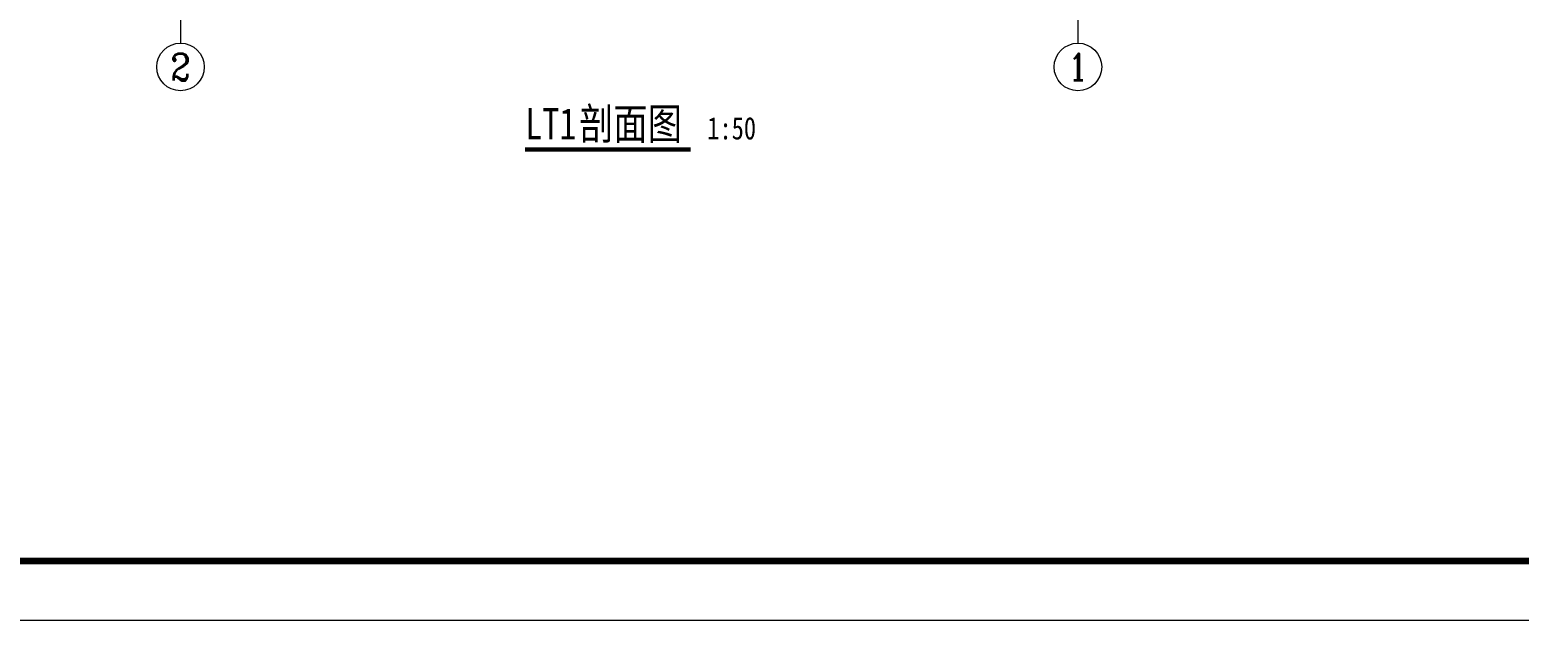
# Model space of a CAD drawing. Extents: x 3968514 to 5230306, y -516551 to -228246.
# Drawn here: x 5137626 to 5150156, y -492379 to -487414 of the extents above; entities that cross this region are included whole.
import ezdxf
from ezdxf.enums import TextEntityAlignment as Align

# ---------------------------------------------------------------- set-up
doc = ezdxf.new("R2010")
doc.units = 0
doc.header["$LTSCALE"] = 1000
doc.header["$MEASUREMENT"] = 0
for name, color, linetype, lineweight in [('AXIS', 3, 'Continuous', 15), ('AXIS_TEXT', 7, 'Continuous', 15), ('FRAME', 3, 'Continuous', 18)]:
    doc.layers.add(name, color=color, linetype=linetype, lineweight=lineweight)
doc.layers.add('DIM_SYMB', color=3, linetype='Continuous')
doc.layers.add('PUB_TEXT', color=7, linetype='Continuous')
doc.styles.add('_TCH_AXIS', font='COMPLEX', dxfattribs={"bigfont": 'GBCBIG'})
doc.styles.add('COMPLEX', font='COMPLEX')
doc.styles.add('宋体', font='', dxfattribs={"width": 0.8})
doc.styles.get('宋体').set_extended_font_data('SimSun')

# ---------------------------------------------------------------- blocks, each defined once
blk = doc.blocks.new('A$C0B803521')
at = {"layer": 'FRAME', "lineweight": 140}
blk.add_line((-97543, 35252), (-16943, 35252), dxfattribs=at)
at = {"layer": 'FRAME', "lineweight": 18}
blk.add_line((-100043, 34252), (-15943, 34252), dxfattribs=at)
blk = doc.blocks.new('_AXISO')
blk.add_circle((0, 0), 0.5)
at = {"layer": 'AXIS_TEXT', "style": 'COMPLEX', "width": 1.041667}
blk.add_attdef('A', text='', height=0.56, dxfattribs=at).set_placement((-0.25, -0.28), (0.25, -0.28), align=Align.FIT)

msp = doc.modelspace()

# ---------------------------------------------------------------- linework, layer by layer
msp.add_lwpolyline([(5131703.97114, -491879.20631), (5168503.97114, -491879.20631), (5168503.97114, -463179.20631), (5131703.97114, -463179.20631)], close=True)
at = {"layer": 'AXIS'}
for p, q in [((5138893.51959, -486501.18151), (5138893.51959, -487526.18151)), ((5146443.62919, -486501.18151), (5146443.62919, -487526.18151))]:
    msp.add_line(p, q, dxfattribs=at)
at = {"layer": 'DIM_SYMB', "const_width": 35}
msp.add_lwpolyline([(5141792.9451, -488420.46691), (5143184.97042, -488420.46691)], dxfattribs=at)

# ---------------------------------------------------------------- block references
at = {"xscale": 0.5, "yscale": 0.5, "zscale": 0.5}
msp.add_blockref('A$C0B803521', (5180475.53111, -509505.20671), dxfattribs=at)
at = {"layer": 'AXIS'}
ref = msp.add_blockref('_AXISO', (5138893.51959, -487726.18151), dxfattribs=dict(at, xscale=400, yscale=400, zscale=400))
ref.add_attrib('A', '2', dxfattribs={"layer": 'AXIS_TEXT', "height": 225.54589, "style": '_TCH_AXIS', "width": 1.103448}).set_placement((5138810.56018, -487838.95445), (5138976.47899, -487838.95445), align=Align.FIT)
ref = msp.add_blockref('_AXISO', (5146443.62919, -487726.18151), dxfattribs=dict(at, xscale=400, yscale=400, zscale=400))
ref.add_attrib('A', '1', dxfattribs={"layer": 'AXIS_TEXT', "height": 224.6253, "style": '_TCH_AXIS', "width": 1.736434}).set_placement((5146360.04768, -487838.49416), (5146527.2107, -487838.49416), align=Align.FIT)

# ---------------------------------------------------------------- texts
at = {"layer": 'PUB_TEXT', "style": '宋体', "width": 0.8}
for s, height, p in [('剖面图', 264.345992, (5142246.61599, -488335.88901)), ('LT1', 264.345992, (5141792.9451, -488335.88901)), ('1:50', 188.818565, (5143324.97042, -488335.88901))]:
    msp.add_text(s, height=height, dxfattribs=at).set_placement(p)

doc.saveas('drawing.dxf')
